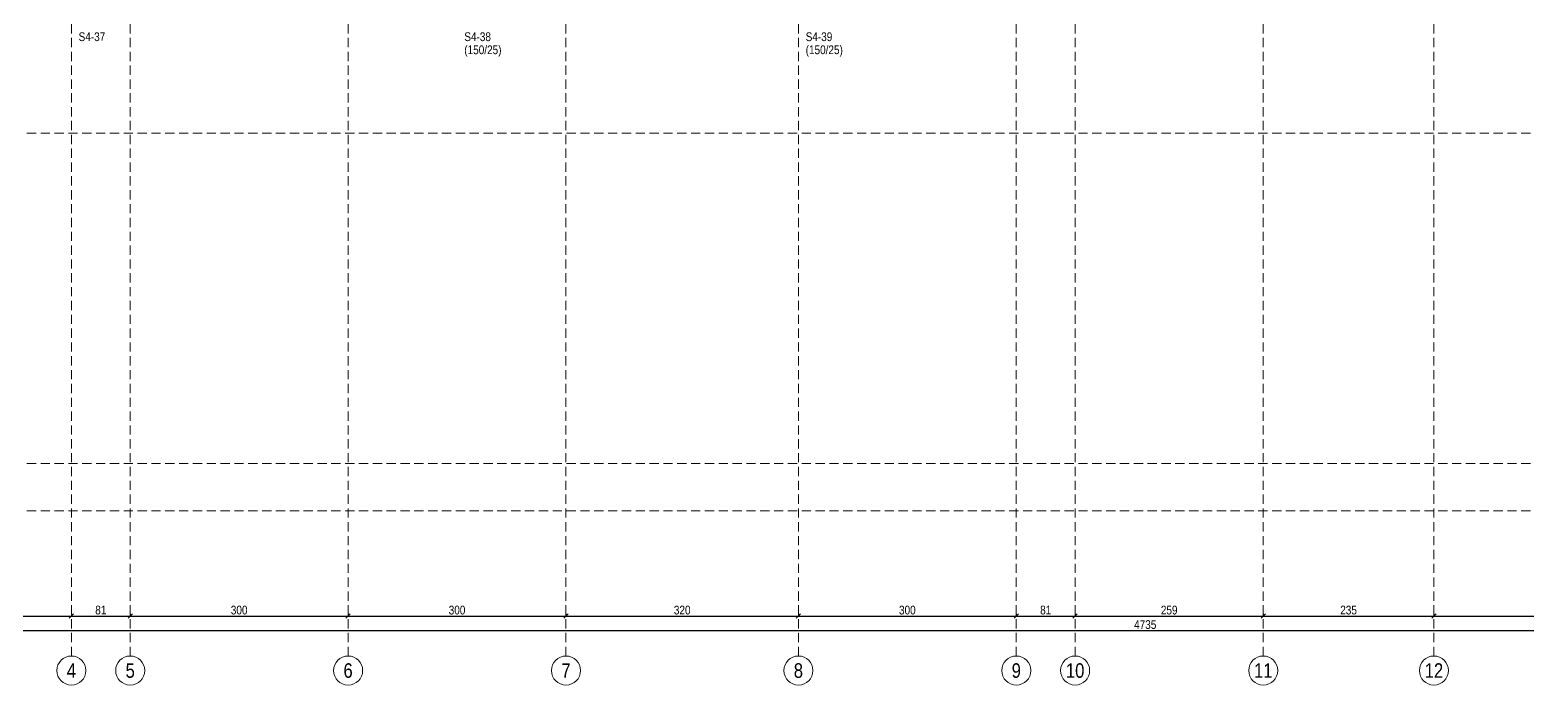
# Model space of a CAD drawing. Header units: millimetres. Extents: x 770 to 6290, y 488 to 2912.
# Drawn here: x 2087 to 4148, y 497 to 1399 of the extents above; entities that cross this region are included whole.
import ezdxf
from ezdxf.enums import TextEntityAlignment as Align

# ---------------------------------------------------------------- set-up
doc = ezdxf.new("R2010")
doc.units = ezdxf.units.MM
doc.linetypes.add('DASHED', pattern=[19.05, 12.7, -6.35])
for name, color, linetype, lineweight in [('AKS BALONU (BEYKENT)', 7, 'Continuous', 20), ('AKS CIZGISI (BEYKENT)', 252, 'DASHED', 20), ('AKS OLCU (BEYKENT)', 200, 'Continuous', 20), ('AKS YAZISI (BEYKENT)', 3, 'Continuous', 20), ('KOLON ISMI (BEYKENT)', 91, 'Continuous', 20)]:
    doc.layers.add(name, color=color, linetype=linetype, lineweight=lineweight)
doc.styles.add('YAZI (BEYKENT)', font='')
doc.styles.get('YAZI (BEYKENT)').set_extended_font_data('Bahnschrift Light Condensed')
doc.dimstyles.new('AKS_OLCU', dxfattribs={"dimtxt": 12, "dimasz": 3, "dimexe": 0.18, "dimexo": 3, "dimgap": 2, "dimtad": 1, "dimdec": 0, "dimrnd": 0.5, "dimzin": 12, "dimdsep": 46, "dimtxsty": 'YAZI (BEYKENT)', "dimtsz": 3, "dimcen": 0.09, "dimclrt": 7, "dimadec": 0, "dimazin": 0, "dimtfac": 1, "dimtdec": 4, "dimtix": 1, "dimtmove": 0, "dimatfit": 3, "dimfxl": 1, "dimtolj": 1, "dimtzin": 0, "dimarcsym": 0})

# ---------------------------------------------------------------- blocks, each defined once
blk = doc.blocks.new('*D223')
at = {"layer": 'AKS OLCU (BEYKENT)', "color": 0, "lineweight": -2, "transparency": 16777216}
for p, q in [((1252.1, 568.7), (1258.1, 574.7)), ((1255.1, 574.7), (1255.1, 571.9)), ((1255.1, 571.7), (5990.1, 571.7)), ((5987.1, 568.7), (5993.1, 574.7)), ((5990.1, 574.7), (5990.1, 571.9))]:
    blk.add_line(p, q, dxfattribs=at)
at = {"layer": 'DEFPOINTS', "color": 0, "transparency": 16777216}
for p in [(1255.1, 571.7), (5990.1, 571.7), (5990.1, 571.7)]:
    blk.add_point(p, dxfattribs=at)
at = {"layer": 'AKS OLCU (BEYKENT)', "color": 7, "transparency": 16777216, "insert": (3622.6, 579.9), "char_height": 12, "attachment_point": 5, "style": 'YAZI (BEYKENT)'}
blk.add_mtext('\\A1;4735', dxfattribs=at)
blk = doc.blocks.new('*D226')
at = {"layer": 'AKS OLCU (BEYKENT)', "color": 0, "lineweight": -2, "transparency": 16777216}
for p, q in [((2141.1, 588.7), (2147.1, 594.7)), ((2144.1, 594.7), (2144.1, 591.9)), ((2144.1, 591.7), (2225.1, 591.7)), ((2222.1, 588.7), (2228.1, 594.7)), ((2225.1, 594.7), (2225.1, 591.9))]:
    blk.add_line(p, q, dxfattribs=at)
at = {"layer": 'DEFPOINTS', "color": 0, "transparency": 16777216}
for p in [(2144.1, 591.7), (2225.1, 591.7), (2225.1, 591.7)]:
    blk.add_point(p, dxfattribs=at)
at = {"layer": 'AKS OLCU (BEYKENT)', "color": 7, "transparency": 16777216, "insert": (2184.6, 599.9), "char_height": 12, "attachment_point": 5, "style": 'YAZI (BEYKENT)'}
blk.add_mtext('\\A1;81', dxfattribs=at)
blk = doc.blocks.new('*D227')
at = {"layer": 'AKS OLCU (BEYKENT)', "color": 0, "lineweight": -2, "transparency": 16777216}
for p, q in [((2222.1, 588.7), (2228.1, 594.7)), ((2225.1, 594.7), (2225.1, 591.9)), ((2225.1, 591.7), (2525.1, 591.7)), ((2522.1, 588.7), (2528.1, 594.7)), ((2525.1, 594.7), (2525.1, 591.9))]:
    blk.add_line(p, q, dxfattribs=at)
at = {"layer": 'DEFPOINTS', "color": 0, "transparency": 16777216}
for p in [(2225.1, 591.7), (2525.1, 591.7), (2525.1, 591.7)]:
    blk.add_point(p, dxfattribs=at)
at = {"layer": 'AKS OLCU (BEYKENT)', "color": 7, "transparency": 16777216, "insert": (2375.1, 599.9), "char_height": 12, "attachment_point": 5, "style": 'YAZI (BEYKENT)'}
blk.add_mtext('\\A1;300', dxfattribs=at)
blk = doc.blocks.new('*D228')
at = {"layer": 'AKS OLCU (BEYKENT)', "color": 0, "lineweight": -2, "transparency": 16777216}
for p, q in [((2522.1, 588.7), (2528.1, 594.7)), ((2525.1, 594.7), (2525.1, 591.9)), ((2525.1, 591.7), (2825.1, 591.7)), ((2822.1, 588.7), (2828.1, 594.7)), ((2825.1, 594.7), (2825.1, 591.9))]:
    blk.add_line(p, q, dxfattribs=at)
at = {"layer": 'DEFPOINTS', "color": 0, "transparency": 16777216}
for p in [(2525.1, 591.7), (2825.1, 591.7), (2825.1, 591.7)]:
    blk.add_point(p, dxfattribs=at)
at = {"layer": 'AKS OLCU (BEYKENT)', "color": 7, "transparency": 16777216, "insert": (2675.1, 599.9), "char_height": 12, "attachment_point": 5, "style": 'YAZI (BEYKENT)'}
blk.add_mtext('\\A1;300', dxfattribs=at)
blk = doc.blocks.new('*D229')
at = {"layer": 'AKS OLCU (BEYKENT)', "color": 0, "lineweight": -2, "transparency": 16777216}
for p, q in [((2822.1, 588.7), (2828.1, 594.7)), ((2825.1, 594.7), (2825.1, 591.9)), ((2825.1, 591.7), (3145.1, 591.7)), ((3142.1, 588.7), (3148.1, 594.7)), ((3145.1, 594.7), (3145.1, 591.9))]:
    blk.add_line(p, q, dxfattribs=at)
at = {"layer": 'DEFPOINTS', "color": 0, "transparency": 16777216}
for p in [(2825.1, 591.7), (3145.1, 591.7), (3145.1, 591.7)]:
    blk.add_point(p, dxfattribs=at)
at = {"layer": 'AKS OLCU (BEYKENT)', "color": 7, "transparency": 16777216, "insert": (2985.1, 599.9), "char_height": 12, "attachment_point": 5, "style": 'YAZI (BEYKENT)'}
blk.add_mtext('\\A1;320', dxfattribs=at)
blk = doc.blocks.new('*D230')
at = {"layer": 'AKS OLCU (BEYKENT)', "color": 0, "lineweight": -2, "transparency": 16777216}
for p, q in [((3142.1, 588.7), (3148.1, 594.7)), ((3145.1, 594.7), (3145.1, 591.9)), ((3145.1, 591.7), (3445.1, 591.7)), ((3442.1, 588.7), (3448.1, 594.7)), ((3445.1, 594.7), (3445.1, 591.9))]:
    blk.add_line(p, q, dxfattribs=at)
at = {"layer": 'DEFPOINTS', "color": 0, "transparency": 16777216}
for p in [(3145.1, 591.7), (3445.1, 591.7), (3445.1, 591.7)]:
    blk.add_point(p, dxfattribs=at)
at = {"layer": 'AKS OLCU (BEYKENT)', "color": 7, "transparency": 16777216, "insert": (3295.1, 599.9), "char_height": 12, "attachment_point": 5, "style": 'YAZI (BEYKENT)'}
blk.add_mtext('\\A1;300', dxfattribs=at)
blk = doc.blocks.new('*D231')
at = {"layer": 'AKS OLCU (BEYKENT)', "color": 0, "lineweight": -2, "transparency": 16777216}
for p, q in [((3442.1, 588.7), (3448.1, 594.7)), ((3445.1, 594.7), (3445.1, 591.9)), ((3445.1, 591.7), (3526.1, 591.7)), ((3523.1, 588.7), (3529.1, 594.7)), ((3526.1, 594.7), (3526.1, 591.9))]:
    blk.add_line(p, q, dxfattribs=at)
at = {"layer": 'DEFPOINTS', "color": 0, "transparency": 16777216}
for p in [(3445.1, 591.7), (3526.1, 591.7), (3526.1, 591.7)]:
    blk.add_point(p, dxfattribs=at)
at = {"layer": 'AKS OLCU (BEYKENT)', "color": 7, "transparency": 16777216, "insert": (3485.6, 599.9), "char_height": 12, "attachment_point": 5, "style": 'YAZI (BEYKENT)'}
blk.add_mtext('\\A1;81', dxfattribs=at)
blk = doc.blocks.new('*D232')
at = {"layer": 'AKS OLCU (BEYKENT)', "color": 0, "lineweight": -2, "transparency": 16777216}
for p, q in [((3523.1, 588.7), (3529.1, 594.7)), ((3526.1, 594.7), (3526.1, 591.9)), ((3526.1, 591.7), (3785.1, 591.7)), ((3782.1, 588.7), (3788.1, 594.7)), ((3785.1, 594.7), (3785.1, 591.9))]:
    blk.add_line(p, q, dxfattribs=at)
at = {"layer": 'DEFPOINTS', "color": 0, "transparency": 16777216}
for p in [(3526.1, 591.7), (3785.1, 591.7), (3785.1, 591.7)]:
    blk.add_point(p, dxfattribs=at)
at = {"layer": 'AKS OLCU (BEYKENT)', "color": 7, "transparency": 16777216, "insert": (3655.6, 599.9), "char_height": 12, "attachment_point": 5, "style": 'YAZI (BEYKENT)'}
blk.add_mtext('\\A1;259', dxfattribs=at)
blk = doc.blocks.new('*D233')
at = {"layer": 'AKS OLCU (BEYKENT)', "color": 0, "lineweight": -2, "transparency": 16777216}
for p, q in [((4017.1, 588.7), (4023.1, 594.7)), ((4020.1, 594.7), (4020.1, 591.9)), ((4020.1, 591.7), (4400.1, 591.7)), ((4397.1, 588.7), (4403.1, 594.7)), ((4400.1, 594.7), (4400.1, 591.9))]:
    blk.add_line(p, q, dxfattribs=at)
at = {"layer": 'DEFPOINTS', "color": 0, "transparency": 16777216}
for p in [(4020.1, 591.7), (4400.1, 591.7), (4400.1, 591.7)]:
    blk.add_point(p, dxfattribs=at)
at = {"layer": 'AKS OLCU (BEYKENT)', "color": 7, "transparency": 16777216, "insert": (4210.1, 599.9), "char_height": 12, "attachment_point": 5, "style": 'YAZI (BEYKENT)'}
blk.add_mtext('\\A1;380', dxfattribs=at)
blk = doc.blocks.new('*D239')
at = {"layer": 'AKS OLCU (BEYKENT)', "color": 0, "lineweight": -2, "transparency": 16777216}
for p, q in [((1882.1, 588.7), (1888.1, 594.7)), ((1885.1, 594.7), (1885.1, 591.9)), ((1885.1, 591.7), (2144.1, 591.7)), ((2141.1, 588.7), (2147.1, 594.7)), ((2144.1, 594.7), (2144.1, 591.9))]:
    blk.add_line(p, q, dxfattribs=at)
at = {"layer": 'DEFPOINTS', "color": 0, "transparency": 16777216}
for p in [(1885.1, 591.7), (2144.1, 591.7), (2144.1, 591.7)]:
    blk.add_point(p, dxfattribs=at)
at = {"layer": 'AKS OLCU (BEYKENT)', "color": 7, "transparency": 16777216, "insert": (2014.6, 599.9), "char_height": 12, "attachment_point": 5, "style": 'YAZI (BEYKENT)'}
blk.add_mtext('\\A1;259', dxfattribs=at)
blk = doc.blocks.new('*D240')
at = {"layer": 'AKS OLCU (BEYKENT)', "color": 0, "lineweight": -2, "transparency": 16777216}
for p, q in [((3782.1, 588.7), (3788.1, 594.7)), ((3785.1, 594.7), (3785.1, 591.9)), ((3785.1, 591.7), (4020.1, 591.7)), ((4017.1, 588.7), (4023.1, 594.7)), ((4020.1, 594.7), (4020.1, 591.9))]:
    blk.add_line(p, q, dxfattribs=at)
at = {"layer": 'DEFPOINTS', "color": 0, "transparency": 16777216}
for p in [(3785.1, 591.7), (4020.1, 591.7), (4020.1, 591.7)]:
    blk.add_point(p, dxfattribs=at)
at = {"layer": 'AKS OLCU (BEYKENT)', "color": 7, "transparency": 16777216, "insert": (3902.6, 599.9), "char_height": 12, "attachment_point": 5, "style": 'YAZI (BEYKENT)'}
blk.add_mtext('\\A1;235', dxfattribs=at)

msp = doc.modelspace()

# ---------------------------------------------------------------- linework, layer by layer
at = {"layer": 'AKS BALONU (BEYKENT)'}
for centre in [(2144.1, 516.7), (2225.1, 516.7), (2525.1, 516.7), (2825.1, 516.7), (3145.1, 516.7), (3445.1, 516.7), (3526.1, 516.7), (3785.1, 516.7), (4020.1, 516.7)]:
    msp.add_circle(centre, 20, dxfattribs=at)
at = {"layer": 'AKS CIZGISI (BEYKENT)'}
for p, q in [((2144.1, 536.7), (2144.1, 2646.7)), ((2225.1, 536.7), (2225.1, 2646.7)), ((2525.1, 536.7), (2525.1, 2646.7)), ((2825.1, 536.7), (2825.1, 2646.7)), ((3145.1, 536.7), (3145.1, 2646.7)), ((3445.1, 536.7), (3445.1, 2646.7)), ((3526.1, 536.7), (3526.1, 2646.7)), ((3785.1, 536.7), (3785.1, 2646.7)), ((4020.1, 536.7), (4020.1, 2646.7)), ((1035.1, 1256.7), (6210.1, 1256.7)), ((1035.1, 801.7), (6210.1, 801.7)), ((1035.1, 736.7), (6210.1, 736.7))]:
    msp.add_line(p, q, dxfattribs=at)

# ---------------------------------------------------------------- texts
at = {"layer": 'AKS YAZISI (BEYKENT)', "style": 'YAZI (BEYKENT)'}
for s, p in [('4', (2144.1, 516.7)), ('5', (2225.1, 516.7)), ('6', (2525.1, 516.7)), ('7', (2825.1, 516.7)), ('8', (3145.1, 516.7)), ('9', (3445.1, 516.7)), ('10', (3526.1, 516.7)), ('11', (3785.1, 516.7)), ('12', (4020.1, 516.7))]:
    msp.add_text(s, height=20, dxfattribs=at).set_placement(p, align=Align.MIDDLE_CENTER)
at = {"layer": 'KOLON ISMI (BEYKENT)', "style": 'YAZI (BEYKENT)'}
for s, p in [('S4-37', (2154.1, 1379.7)), ('S4-38', (2685.1, 1379.7)), ('S4-39', (3155.1, 1379.7)), ('(150/25)', (2685.1, 1361.7)), ('(150/25)', (3155.1, 1361.7))]:
    msp.add_text(s, height=12, dxfattribs=at).set_placement(p, align=Align.BOTTOM_LEFT)

# ---------------------------------------------------------------- dimensions: what is measured, and where the dimension line sits
at = {"layer": 'AKS OLCU (BEYKENT)'}
for base, p1, p2, picture, middle in [((2144.1, 591.7), (1885.1, 591.7), (2144.1, 591.7), '*D239', (2014.6, 599.9)), ((4020.1, 591.7), (3785.1, 591.7), (4020.1, 591.7), '*D240', (3902.6, 599.9))]:
    dim = msp.add_linear_dim(base=base, p1=p1, p2=p2, angle=180, dimstyle='AKS_OLCU', override={"dimtmove": 1}, dxfattribs=at)
    dim.commit()
    dim.dimension.update_dxf_attribs({"geometry": picture, "text_midpoint": middle})
for p1, p2, picture, middle in [((2144.1, 591.7), (2225.1, 591.7), '*D226', (2184.6, 599.9)), ((2225.1, 591.7), (2525.1, 591.7), '*D227', (2375.1, 599.9)), ((2525.1, 591.7), (2825.1, 591.7), '*D228', (2675.1, 599.9)), ((2825.1, 591.7), (3145.1, 591.7), '*D229', (2985.1, 599.9)), ((3145.1, 591.7), (3445.1, 591.7), '*D230', (3295.1, 599.9)), ((3445.1, 591.7), (3526.1, 591.7), '*D231', (3485.6, 599.9)), ((3526.1, 591.7), (3785.1, 591.7), '*D232', (3655.6, 599.9)), ((4020.1, 591.7), (4400.1, 591.7), '*D233', (4210.1, 599.9)), ((1255.1, 571.7), (5990.1, 571.7), '*D223', (3622.6, 579.9))]:
    dim = msp.add_aligned_dim(p1=p1, p2=p2, distance=0, dimstyle='AKS_OLCU', dxfattribs=at)
    dim.commit()
    dim.dimension.update_dxf_attribs({"geometry": picture, "text_midpoint": middle})

doc.saveas('drawing.dxf')
